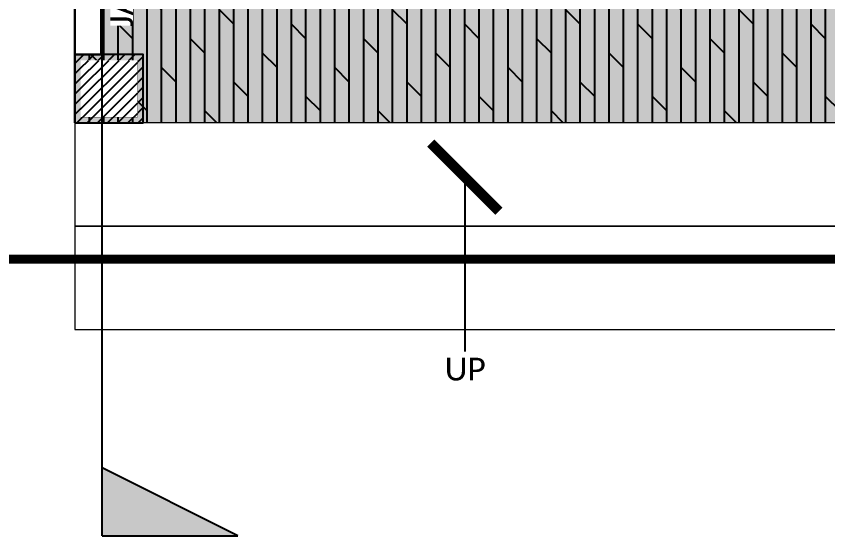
# Model space of a CAD drawing. Header units: millimetres. Extents: x -4760 to 87103, y -23275 to 20441.
# Drawn here: x 5937 to 9506, y -3048 to -761 of the extents above; entities that cross this region are included whole.
import ezdxf
from ezdxf.enums import TextEntityAlignment as Align

# ---------------------------------------------------------------- set-up
doc = ezdxf.new("R2010")
doc.units = ezdxf.units.MM
doc.header["$LTSCALE"] = 150
doc.linetypes.add('ACAD_ISO10W100', pattern=[18, 12, -3, 0, -3])
doc.linetypes.add('DASHED', pattern=[19.05, 12.7, -6.35])
for name, color, linetype in [('ad-Arrow', 32, 'Continuous'), ('ad-Elevation 10', 8, 'Continuous'), ('ad-Furniture', 8, 'Continuous'), ('ad-MS Columns', 1, 'Continuous'), ('ad-RCC', 3, 'Continuous'), ('ad-RCC Hatch', 125, 'Continuous'), ('ad-Section Line', 2, 'Continuous'), ('ad-Text main', 7, 'Continuous')]:
    doc.layers.add(name, color=color, linetype=linetype)
doc.layers.add('ad-Primary Roof', color=5, linetype='Continuous', true_color=0x0000ff)
doc.layers.add('ad-Verandah', color=7, linetype='Continuous', true_color=0xa57c52)
doc.styles.add('6 U T S R N_Corridor-Basement$0$Standard', font='arial.ttf')
doc.styles.add('ARIAL', font='arial.ttf')
doc.styles.get("Standard").update_dxf_attribs({"font": 'calibril.ttf'})
doc.dimstyles.new('A-100-DIM-INT (MM-FT)', dxfattribs={"dimscale": 50, "dimtxt": 2.4, "dimasz": 1, "dimexe": 5, "dimexo": 100, "dimgap": 1, "dimtad": 0, "dimdec": 0, "dimdsep": 46, "dimtxsty": 'Standard', "dimblk": 'ARCHTICK', "dimcen": 0.025, "dimse1": 1, "dimse2": 1, "dimclrd": 256, "dimclre": 256, "dimclrt": 256, "dimazin": 2, "dimtfac": 1, "dimtdec": 0, "dimtix": 1, "dimtmove": 2, "dimatfit": 3, "dimldrblk": 'ARCHTICK', "dimfxl": 1, "dimtolj": 1, "dimtzin": 0, "dimarcsym": 0})

# ---------------------------------------------------------------- blocks, each defined once
blk = doc.blocks.new('_ArchTick')
at = {"color": 0, "linetype": 'ByBlock', "const_width": 0.15}
blk.add_lwpolyline([(-0.5, -0.5), (0.5, 0.5)], dxfattribs=at)
blk = doc.blocks.new('zw$B45')
at = {"layer": 'ad-Elevation 10', "insert": (205.6, -442, 0), "char_height": 100, "width": 720.07, "attachment_point": 5, "rotation": 90, "style": '6 U T S R N_Corridor-Basement$0$Standard', "bg_fill": 3, "box_fill_scale": 1, "bg_fill_color": 257, "bg_fill_transparency": 0}
blk.add_mtext('{\\fCalibri Light|b0|i0|c0|p34;JAALI WALL}', dxfattribs=at)
blk.add_wipeout([(0, 0), (115, 0), (115, -930), (0, -930)])
at = {"layer": 'ad-Elevation 10'}
blk.add_lwpolyline([(115, -930), (115, 0), (0, 0), (0, -930)], close=True, dxfattribs=at)
blk = doc.blocks.new('zw$66EE')
at = {"layer": 'ad-Furniture'}
blk.add_blockref('zw$B45', (6195, 0), dxfattribs=at)
blk = doc.blocks.new('zw$B0BD')
blk.add_wipeout([(0, 0), (250, 0), (250, -250), (0, -250)])
at = {"layer": 'ad-MS Columns'}
h = blk.add_hatch(dxfattribs=at)
h.set_pattern_fill('ANSI31', color=256, scale=10)
h.set_pattern_definition([(45, (4e-12, -250), (-22.4506, 22.4506), [])])
h.paths.add_polyline_path([(0, 0), (250, 0), (250, -250), (0, -250)])
at = {"layer": 'ad-MS Columns', "const_width": 1}
blk.add_lwpolyline([(0, 0), (250, 0), (250, -250), (0, -250)], close=True, dxfattribs=at)
blk = doc.blocks.new('A$Cc8f236af')
at = {"layer": 'ad-MS Columns'}
blk.add_blockref('zw$B0BD', (-5900, -14575), dxfattribs=at)
blk = doc.blocks.new('A$Ca594aa6c')
at = {"layer": 'ad-Primary Roof', "linetype": 'DASHED', "ltscale": 2, "const_width": 40}
blk.add_lwpolyline([(12570, -15450), (2380, -15450), (7475, -10550)], close=True, dxfattribs=at)
blk = doc.blocks.new('1625W-Roof Plan')
at = {"rotation": 360}
blk.add_blockref('A$Ca594aa6c', (0, 13620), dxfattribs=at)
blk = doc.blocks.new('A$C42b14ea2')
at = {"layer": 'ad-RCC Hatch', "transparency": 33554687}
h = blk.add_hatch(dxfattribs=at)
h.set_pattern_fill('ANSI31', color=256, scale=10)
h.set_pattern_definition([(45, (13250, 8645), (-22.45064, 22.45064), [])])
h.paths.add_polyline_path([(0, 0), (300, 0), (300, 300), (0, 300)])
at = {"layer": 'ad-RCC'}
blk.add_lwpolyline([(0, 0), (300, 0), (300, 300), (0, 300)], close=True, dxfattribs=at)
blk = doc.blocks.new('1625W_Columns')
at = {"layer": 'ad-RCC'}
blk.add_blockref('A$C42b14ea2', (6195, -1230), dxfattribs=at)
blk = doc.blocks.new('enuklfk')
at = {"layer": 'ad-Section Line', "linetype": 'ACAD_ISO10W100', "ltscale": 0.5}
blk.add_line((-3847.77, 0), (829.32, 0), dxfattribs=at)
at = {"layer": 'ad-Section Line', "linetype": 'Continuous'}
for p, q in [((-3847.77, -138.09), (-3778.32, 0)), ((-3847.77, 0), (-3847.77, -138.09))]:
    blk.add_line(p, q, dxfattribs=at)
blk.add_solid([(-3847.77, -138.09), (-3847.77, 0), (-3847.77, -138.09), (-3778.32, 0)], dxfattribs=at)
at = {"layer": 'ad-Section Line', "linetype": 'Continuous', "style": 'ARIAL', "width": 0.8}
blk.add_attdef('SECTION-LETTER', text='', height=80, rotation=2340, dxfattribs=at).set_placement((916.85, 0), align=Align.MIDDLE)
blk = doc.blocks.new('A$Cc6252a0d')
at = {"layer": 'ad-Section Line', "xscale": 4.313292429215458, "yscale": 4.313292429215458, "zscale": 4.313292429215458, "rotation": 90}
blk.add_blockref('enuklfk', (6315.4, -71.1), dxfattribs=at)
blk = doc.blocks.new('zw$6CCD')
at = {"layer": 'ad-Verandah', "transparency": 33554534}
h = blk.add_hatch(color=256, dxfattribs=at)
h.dxf.hatch_style = 1
h.paths.add_polyline_path([(6195, -13620), (12120, -13620), (12120, -4745), (13640, -4745), (13640, -8875), (14550, -8875), (14550, -14850), (6195, -14850)])
at = {"layer": 'ad-Verandah', "transparency": 33554687}
h = blk.add_hatch(dxfattribs=at)
h.set_pattern_fill('DOLMIT', color=256, scale=10, angle=90)
h.set_pattern_definition([(90, (6195, -14830), (-63.5, 2e-14), []), (135, (6195, -14830), (-127, -127), [89.8026, -179.605])])
h.paths.add_polyline_path([(6195, -13620), (12120, -13620), (12120, -4745), (13640, -4745), (13640, -8875), (14550, -8875), (14550, -14850), (6195, -14850)])
at = {"layer": 'ad-Verandah', "lineweight": 9}
for points in [[(6195, -13620), (12120, -13620), (12120, -4745), (13640, -4745), (13640, -8875), (14550, -8875), (14550, -14850), (6195, -14850)], [(6195, -14850), (6195, -15305), (9625, -15305), (9625, -14850)], [(6195, -15305), (6195, -15760), (9625, -15760), (9625, -15305)]]:
    blk.add_lwpolyline(points, close=True, dxfattribs=at)
at = {"layer": 'ad-Text main', "insert": (7911.6, -15934.7), "char_height": 100, "width": 207.6, "attachment_point": 5, "style": '6 U T S R N_Corridor-Basement$0$Standard', "bg_fill": 2}
blk.add_mtext('{\\fCalibri Light|b0|i0|c0|p34;UP}', dxfattribs=at)
at = {"layer": 'ad-Arrow'}
blk.add_leader([(7910, -15089.4, 0), (7910, -15856, 0)], dimstyle='A-100-DIM-INT (MM-FT)', override={"dimscale": 1, "dimasz": 300, "dimgap": 50, "dimtad": 0}, dxfattribs=at)
blk = doc.blocks.new('1625_West Villa')
at = {"layer": 'ad-Verandah'}
blk.add_blockref('zw$6CCD', (0, 13620), dxfattribs=at)
at = {"layer": 'ad-Furniture'}
blk.add_blockref('zw$66EE', (0, 0), dxfattribs=at)
blk.add_blockref('1625W-Roof Plan', (0, 0))
blk.add_blockref('1625W_Columns', (0, 0))
at = {"layer": 'ad-MS Columns'}
blk.add_blockref('A$Cc8f236af', (12120, 13620), dxfattribs=at)

msp = doc.modelspace()

# ---------------------------------------------------------------- block references
msp.add_blockref('1625_West Villa', (0, 0))

# ---------------------------------------------------------------- next in the draw order: block references
msp.add_blockref('A$Cc6252a0d', (0, 13620))

doc.saveas('drawing.dxf')
